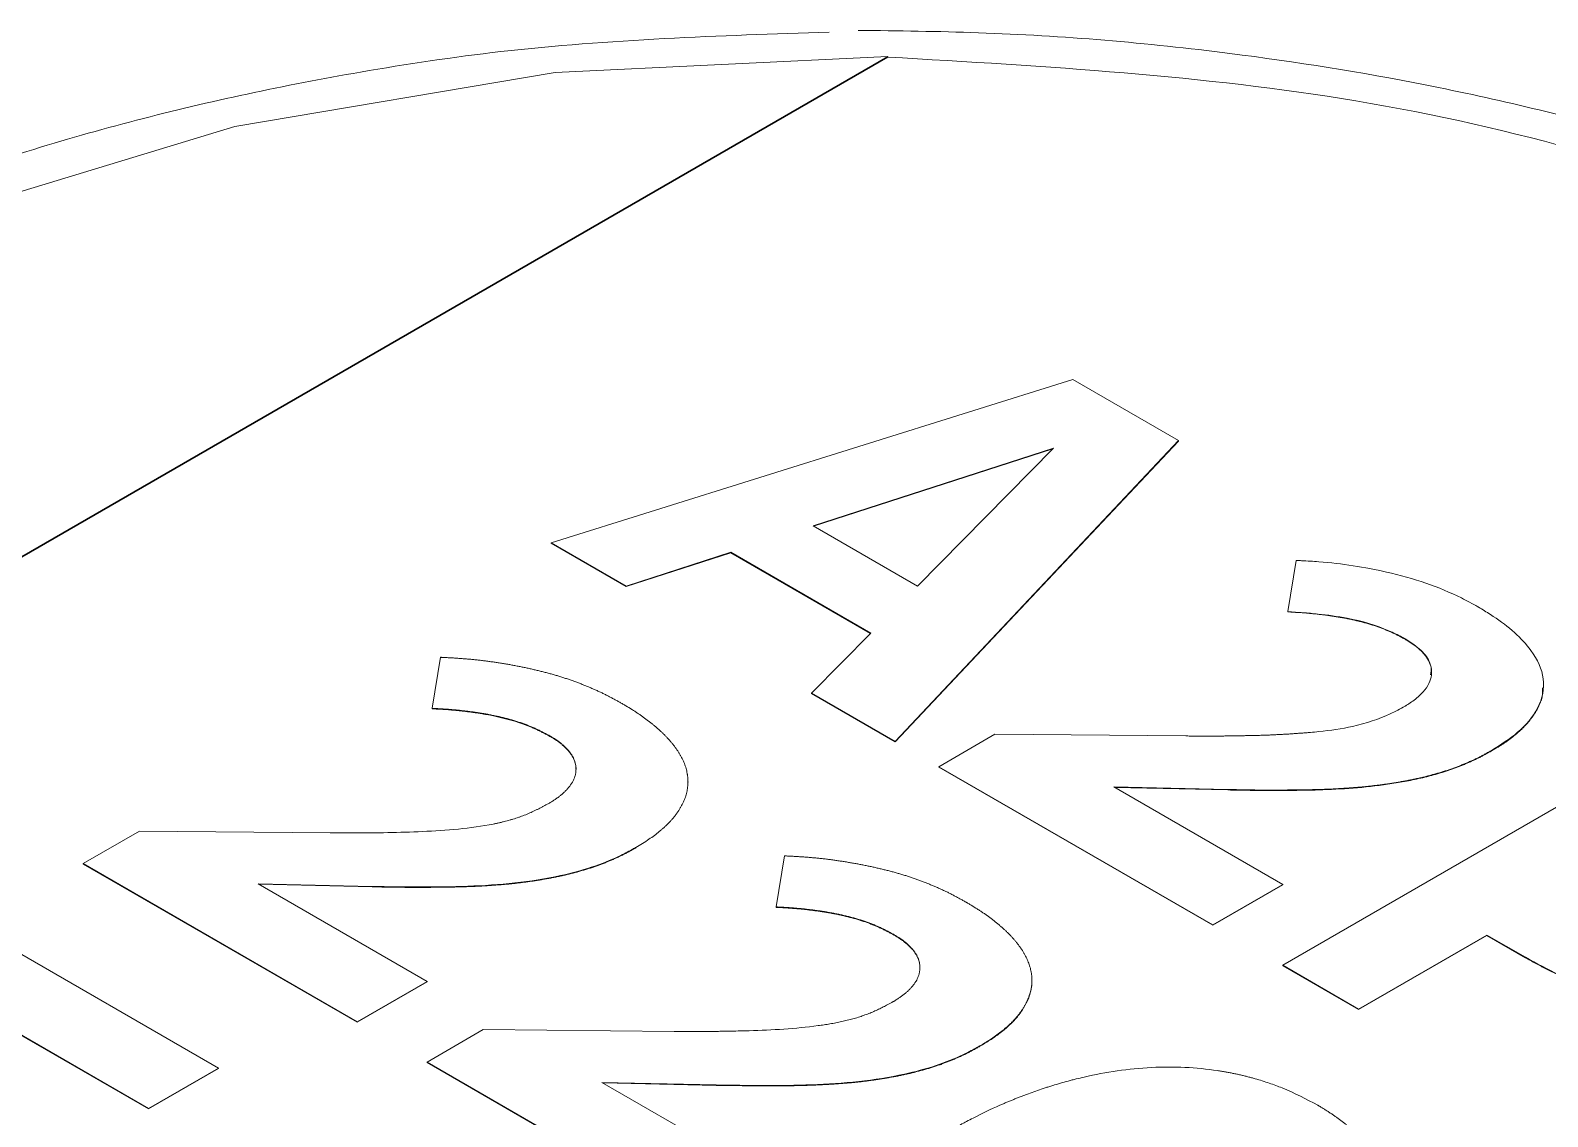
# Model space of a CAD drawing. Header units: millimetres. Extents: x -37 to 256, y 6 to 200.
# Drawn here: x 21.384 to 23.481, y 172.729 to 174.23 of the extents above; entities that cross this region are included whole.
import ezdxf

# ---------------------------------------------------------------- set-up
doc = ezdxf.new("R2010")
doc.units = ezdxf.units.MM

msp = doc.modelspace()

# ---------------------------------------------------------------- linework, layer by layer
at = {"color": 7, "linetype": 'Continuous', "lineweight": 15}
for p, q in [((20.2286, 172.8429), (22.5691, 174.194)), ((22.5691, 174.1934), (20.2286, 172.8423)), ((22.5691, 174.194), (22.5691, 174.1934)), ((22.1041, 173.5221), (22.8248, 173.7477)), ((22.8248, 173.7477), (22.9709, 173.6634)), ((22.7982, 173.6531), (22.466, 173.5457)), ((22.9709, 173.6634), (22.5794, 173.2477)), ((22.9709, 173.6628), (22.5794, 173.2471)), ((22.6101, 173.4625), (22.7982, 173.6531)), ((22.9709, 173.6628), (22.9709, 173.6634)), ((22.4667, 173.5453), (22.7974, 173.6522)), ((22.466, 173.5457), (22.6101, 173.4625)), ((22.2077, 173.4623), (22.1041, 173.5221)), ((22.1041, 173.5215), (22.1041, 173.5221)), ((22.2077, 173.4617), (22.1041, 173.5215)), ((22.3522, 173.5091), (22.2077, 173.4623)), ((22.3522, 173.5084), (22.2077, 173.4617)), ((22.5456, 173.3974), (22.3522, 173.5091)), ((22.3522, 173.5084), (22.3522, 173.5091)), ((22.5453, 173.397), (22.3522, 173.5084)), ((23.1221, 173.4273), (23.1335, 173.4979)), ((22.2077, 173.4617), (22.2077, 173.4623)), ((23.1221, 173.4267), (23.1221, 173.4273)), ((22.4638, 173.3144), (22.5456, 173.3974)), ((23.2853, 173.3883), (23.2853, 173.3889)), ((21.9397, 173.2935), (21.9512, 173.364)), ((22.4638, 173.3138), (22.4638, 173.3144)), ((22.5794, 173.2477), (22.4638, 173.3144)), ((22.5794, 173.2471), (22.4638, 173.3138)), ((21.9397, 173.2929), (21.9397, 173.2935)), ((22.103, 173.2544), (22.103, 173.255)), ((22.6398, 173.2128), (22.7174, 173.2577)), ((22.7174, 173.2577), (22.9811, 173.2553)), ((23.115, 172.9385), (23.6708, 173.2593)), ((22.5794, 173.2477), (22.5794, 173.2471)), ((23.0184, 172.9943), (22.6398, 173.2128)), ((22.6398, 173.2122), (22.6398, 173.2128)), ((23.0184, 172.9937), (22.6398, 173.2122)), ((22.2932, 173.1914), (22.2932, 173.192)), ((23.039, 173.1813), (22.8814, 173.1849)), ((22.8814, 173.1849), (23.115, 173.0501)), ((23.039, 173.1807), (22.8825, 173.1843)), ((23.039, 173.1807), (23.039, 173.1813)), ((21.4574, 173.079), (21.5351, 173.1238)), ((21.5351, 173.1238), (21.7988, 173.1214)), ((22.415, 173.0191), (22.4264, 173.0897)), ((21.836, 172.8604), (21.4574, 173.079)), ((21.4574, 173.0784), (21.4574, 173.079)), ((21.836, 172.8598), (21.4574, 173.0784)), ((21.8567, 173.0475), (21.6991, 173.0511)), ((21.6991, 173.0511), (21.9327, 172.9162)), ((21.8567, 173.0468), (21.7002, 173.0504)), ((21.8567, 173.0468), (21.8567, 173.0475)), ((23.115, 173.0501), (23.0184, 172.9943)), ((23.115, 173.0495), (23.0184, 172.9937)), ((23.115, 173.0495), (23.115, 173.0501)), ((22.415, 173.0185), (22.415, 173.0191)), ((21.3222, 172.9823), (21.6444, 172.7963)), ((23.0184, 172.9943), (23.0184, 172.9937)), ((22.5782, 172.9801), (22.5782, 172.9807)), ((23.3969, 172.9803), (23.2197, 172.878)), ((23.3969, 172.9797), (23.2197, 172.8774)), ((23.4504, 172.9495), (23.3969, 172.9803)), ((23.3969, 172.9797), (23.3969, 172.9803)), ((23.4504, 172.9489), (23.3969, 172.9797)), ((23.4504, 172.9489), (23.4504, 172.9495)), ((23.2197, 172.878), (23.115, 172.9385)), ((23.115, 172.9379), (23.115, 172.9385)), ((23.2197, 172.8774), (23.115, 172.9379)), ((21.9327, 172.9162), (21.836, 172.8604)), ((21.9327, 172.9156), (21.836, 172.8598)), ((21.9327, 172.9156), (21.9327, 172.9162)), ((23.2197, 172.8774), (23.2197, 172.878)), ((21.5478, 172.7405), (21.3222, 172.8707)), ((21.5478, 172.7399), (21.3222, 172.8701)), ((21.836, 172.8604), (21.836, 172.8598)), ((21.9327, 172.8046), (22.0103, 172.8495)), ((22.0103, 172.8495), (22.274, 172.8471)), ((21.6444, 172.7963), (21.5478, 172.7405)), ((21.6444, 172.7957), (21.5478, 172.7399)), ((21.6444, 172.7957), (21.6444, 172.7963)), ((22.3113, 172.5861), (21.9327, 172.8046)), ((21.9327, 172.804), (21.9327, 172.8046)), ((22.3113, 172.5855), (21.9327, 172.804)), ((22.3319, 172.7731), (22.1743, 172.7767)), ((22.1743, 172.7767), (22.4079, 172.6419)), ((22.3319, 172.7725), (22.1754, 172.7761)), ((22.3319, 172.7725), (22.3319, 172.7731)), ((21.5478, 172.7399), (21.5478, 172.7405))]:
    msp.add_line(p, q, dxfattribs=at)
at = {"color": 7, "linetype": 'Continuous', "lineweight": 15, "flags": 128}
msp.add_lwpolyline([(20.2286, 172.8429), (20.2667, 173.1081), (20.3956, 173.3637), (20.6102, 173.5992), (20.9019, 173.8053), (21.2589, 173.9737), (21.667, 174.0976), (22.1096, 174.172), (22.5691, 174.194)], dxfattribs=at)
at = {"color": 7, "linetype": 'Continuous', "lineweight": 15}
for points, knots in [([(22.4884, 174.2279), (22.3361, 174.2229), (22.117, 174.2156), (21.7981, 174.1678), (21.5262, 174.1098), (21.2239, 174.0159), (20.9358, 173.8933), (20.67, 173.7409), (20.4381, 173.5602), (20.2463, 173.352), (20.1104, 173.1159), (20.0376, 172.9231), (20.0394, 172.8114), (20.0398, 172.7892)], [0, 0, 0, 0, 0.123899, 0.178253, 0.267526, 0.358609, 0.45484, 0.553779, 0.654852, 0.757851, 0.863277, 0.972803, 1, 1, 1, 1]), ([(25.0172, 172.6733), (25.0203, 172.7281), (25.0288, 172.8795), (24.9471, 173.1226), (24.789, 173.3832), (24.5625, 173.612), (24.2888, 173.8041), (23.9701, 173.9643), (23.6414, 174.0799), (23.3252, 174.1561), (23.0201, 174.205), (22.7561, 174.2276), (22.5837, 174.2296), (22.5282, 174.2303)], [0, 0, 0, 0, 0.063374, 0.174989, 0.286867, 0.396978, 0.503607, 0.605313, 0.714331, 0.795474, 0.867184, 0.957305, 1, 1, 1, 1]), ([(22.5691, 174.1934), (22.7879, 174.1806), (23.2352, 174.1545), (23.8509, 173.9749), (24.3513, 173.7066), (24.69, 173.3698), (24.8514, 172.9917), (24.8141, 172.5981), (24.5871, 172.2221), (24.2967, 172.0239), (24.1546, 171.927)], [0, 0, 0, 0, 0.1222914, 0.25, 0.3777086, 0.5, 0.6222914, 0.75, 0.8777086, 1, 1, 1, 1]), ([(23.1335, 173.4979), (23.134, 173.4978), (23.1365, 173.4977), (23.147, 173.4972), (23.189, 173.4947), (23.2675, 173.4828), (23.3406, 173.4582), (23.3771, 173.438), (23.3845, 173.4339)], [0, 0, 0, 0, 0.005363, 0.026816, 0.112639, 0.458508, 0.889708, 1, 1, 1, 1]), ([(23.2853, 173.3889), (23.2849, 173.3891), (23.2831, 173.3901), (23.2754, 173.3942), (23.2516, 173.4062), (23.1991, 173.4215), (23.1498, 173.4252), (23.1221, 173.4273)], [0, 0, 0, 0, 0.008342, 0.041711, 0.175298, 0.535402, 1, 1, 1, 1]), ([(23.2853, 173.3883), (23.2849, 173.3885), (23.2831, 173.3895), (23.2798, 173.3912), (23.2754, 173.3936), (23.2709, 173.3959), (23.2663, 173.3981), (23.2615, 173.4002), (23.2567, 173.4022), (23.2517, 173.4042), (23.2467, 173.4061), (23.2415, 173.4078), (23.2371, 173.4092), (23.2327, 173.4106), (23.2282, 173.4118), (23.2227, 173.4133), (23.2172, 173.4146), (23.2116, 173.4159), (23.2069, 173.4169), (23.2022, 173.4178), (23.1975, 173.4187), (23.1917, 173.4197), (23.1859, 173.4206), (23.1801, 173.4215), (23.1743, 173.4223), (23.1684, 173.423), (23.1635, 173.4236), (23.1586, 173.4241), (23.1537, 173.4246), (23.1477, 173.4252), (23.1418, 173.4256), (23.1358, 173.426), (23.1293, 173.4263), (23.1247, 173.4266), (23.1221, 173.4267)], [0, 0, 0, 0, 0.008318, 0.041591, 0.074865, 0.10814, 0.141416, 0.174693, 0.20797, 0.241247, 0.274525, 0.307802, 0.341079, 0.357716, 0.390993, 0.42427, 0.457546, 0.490821, 0.524096, 0.540732, 0.574008, 0.607283, 0.640558, 0.673833, 0.707107, 0.740381, 0.773655, 0.790292, 0.823566, 0.856841, 0.890116, 0.92339, 0.956664, 1, 1, 1, 1]), ([(23.3845, 173.4339), (23.3848, 173.4337), (23.3866, 173.4327), (23.3939, 173.4283), (23.4227, 173.4105), (23.4585, 173.3792), (23.4795, 173.3343), (23.4713, 173.2943), (23.4435, 173.2606), (23.4163, 173.2433), (23.4036, 173.2353)], [0, 0, 0, 0, 0.003852, 0.01926, 0.080905, 0.330073, 0.509747, 0.690289, 0.85521, 1, 1, 1, 1]), ([(23.284, 173.2965), (23.2844, 173.2967), (23.2861, 173.2977), (23.2932, 173.3022), (23.3084, 173.3133), (23.3219, 173.3327), (23.3209, 173.3552), (23.3076, 173.3743), (23.2927, 173.384), (23.2853, 173.3889)], [0, 0, 0, 0, 0.008354, 0.041771, 0.175846, 0.416297, 0.627319, 0.813706, 1, 1, 1, 1]), ([(23.3192, 173.3397), (23.3199, 173.3433), (23.3209, 173.3485), (23.3188, 173.3544), (23.3175, 173.3575), (23.316, 173.3606), (23.3141, 173.3636), (23.3119, 173.3666), (23.3095, 173.3695), (23.3069, 173.3723), (23.3032, 173.3757), (23.3001, 173.3784), (23.2959, 173.3816), (23.2913, 173.3847), (23.2873, 173.3871), (23.2853, 173.3883)], [0, 0, 0, 0, 0.198625, 0.287149, 0.331377, 0.375605, 0.464113, 0.508339, 0.552565, 0.641063, 0.685287, 0.773763, 0.817988, 0.908827, 1, 1, 1, 1]), ([(21.9512, 173.364), (21.9517, 173.364), (21.9542, 173.3639), (21.9577, 173.3637), (21.9626, 173.3634), (21.9666, 173.3632), (21.9716, 173.3629), (21.9756, 173.3626), (21.9795, 173.3623), (21.9835, 173.362), (21.9875, 173.3617), (21.9924, 173.3613), (21.9963, 173.3609), (22.0003, 173.3605), (22.0042, 173.3601), (22.0081, 173.3596), (22.013, 173.359), (22.0169, 173.3585), (22.0218, 173.3578), (22.0257, 173.3573), (22.0295, 173.3567), (22.0334, 173.3561), (22.0373, 173.3555), (22.0421, 173.3547), (22.0459, 173.354), (22.0507, 173.3532), (22.0545, 173.3524), (22.0583, 173.3517), (22.0621, 173.351), (22.0658, 173.3502), (22.0705, 173.3492), (22.0743, 173.3484), (22.0789, 173.3473), (22.0826, 173.3465), (22.0873, 173.3454), (22.0909, 173.3445), (22.0955, 173.3433), (22.0992, 173.3424), (22.1028, 173.3414), (22.1064, 173.3404), (22.11, 173.3393), (22.1144, 173.338), (22.1179, 173.3369), (22.1223, 173.3355), (22.1258, 173.3344), (22.13, 173.3329), (22.1335, 173.3317), (22.1377, 173.3301), (22.141, 173.3289), (22.1452, 173.3273), (22.1485, 173.326), (22.1526, 173.3243), (22.1559, 173.323), (22.1599, 173.3213), (22.1631, 173.3199), (22.1671, 173.3182), (22.1702, 173.3167), (22.1741, 173.3149), (22.1772, 173.3134), (22.1809, 173.3115), (22.1839, 173.31), (22.1876, 173.308), (22.1905, 173.3064), (22.1942, 173.3045), (22.1978, 173.3025), (22.2007, 173.3009), (22.2021, 173.3001)], [0, 0, 0, 0, 0.005347, 0.026736, 0.037431, 0.05882, 0.069515, 0.090904, 0.101599, 0.112294, 0.133684, 0.144378, 0.165768, 0.176463, 0.187158, 0.208547, 0.219242, 0.240632, 0.251327, 0.272716, 0.283411, 0.294106, 0.315495, 0.32619, 0.34758, 0.358274, 0.379664, 0.390359, 0.401053, 0.422443, 0.433138, 0.454527, 0.465222, 0.486612, 0.497306, 0.518696, 0.529391, 0.550781, 0.561475, 0.57217, 0.59356, 0.604255, 0.625645, 0.63634, 0.65773, 0.668425, 0.689815, 0.70051, 0.721899, 0.732594, 0.753984, 0.764678, 0.786068, 0.796763, 0.818153, 0.828848, 0.850238, 0.860932, 0.882323, 0.893018, 0.914407, 0.925102, 0.946492, 0.957186, 0.978593, 1, 1, 1, 1]), ([(23.4739, 173.3217), (23.474, 173.3162), (23.474, 173.3096), (23.4712, 173.3021), (23.4701, 173.2993), (23.4688, 173.2965), (23.4675, 173.2937), (23.4657, 173.2904), (23.4637, 173.2871), (23.4616, 173.2839), (23.4594, 173.2807), (23.457, 173.2775), (23.4544, 173.2744), (23.4517, 173.2713), (23.4488, 173.2682), (23.4457, 173.2652), (23.4426, 173.2623), (23.4393, 173.2594), (23.4359, 173.2566), (23.4324, 173.2537), (23.4288, 173.251), (23.4251, 173.2482), (23.4211, 173.2455), (23.4169, 173.2428), (23.4111, 173.2391), (23.4066, 173.2365), (23.4036, 173.2347)], [0, 0, 0, 0, 0.16437, 0.199477, 0.234584, 0.252135, 0.287241, 0.322346, 0.357452, 0.392557, 0.427662, 0.462768, 0.497874, 0.53298, 0.568087, 0.603193, 0.638298, 0.673402, 0.708506, 0.74361, 0.778714, 0.81382, 0.848925, 0.886663, 0.9244, 1, 1, 1, 1]), ([(22.2021, 173.3001), (22.2025, 173.2999), (22.2042, 173.2988), (22.2087, 173.2961), (22.2143, 173.2928), (22.2197, 173.2894), (22.2236, 173.2868), (22.2275, 173.2841), (22.2326, 173.2806), (22.2374, 173.2769), (22.2422, 173.2732), (22.2457, 173.2704), (22.2491, 173.2675), (22.2524, 173.2646), (22.2556, 173.2617), (22.2587, 173.2587), (22.2617, 173.2557), (22.2646, 173.2527), (22.2674, 173.2496), (22.2701, 173.2465), (22.2727, 173.2434), (22.2751, 173.2402), (22.2774, 173.237), (22.2796, 173.2338), (22.2816, 173.2306), (22.2835, 173.2273), (22.2853, 173.224), (22.2868, 173.2206), (22.2883, 173.2172), (22.2895, 173.2139), (22.2906, 173.2104), (22.2914, 173.207), (22.292, 173.2042), (22.2925, 173.2013), (22.2929, 173.1984), (22.2931, 173.1949), (22.2932, 173.1915), (22.2931, 173.188), (22.2928, 173.1851), (22.2924, 173.1822), (22.292, 173.1794), (22.2912, 173.1759), (22.2902, 173.1725), (22.289, 173.1691), (22.2876, 173.1658), (22.2861, 173.1624), (22.2847, 173.1596), (22.2832, 173.1569), (22.2815, 173.1542), (22.2794, 173.1509), (22.2772, 173.1477), (22.2748, 173.1445), (22.2723, 173.1414), (22.2696, 173.1383), (22.2667, 173.1352), (22.2637, 173.1322), (22.2605, 173.1293), (22.2572, 173.1264), (22.2504, 173.1207), (22.239, 173.112), (22.2274, 173.1051), (22.2213, 173.1014)], [0, 0, 0, 0, 0.003838, 0.019189, 0.049892, 0.065244, 0.080596, 0.095948, 0.1113, 0.142006, 0.157358, 0.17271, 0.188062, 0.203413, 0.218765, 0.234117, 0.249469, 0.264821, 0.280173, 0.295525, 0.310878, 0.32623, 0.341582, 0.356935, 0.372287, 0.38764, 0.402992, 0.418345, 0.433698, 0.449051, 0.464403, 0.479756, 0.495109, 0.502785, 0.518138, 0.533491, 0.548844, 0.564197, 0.57955, 0.587226, 0.602579, 0.617933, 0.633286, 0.648639, 0.663993, 0.679345, 0.694698, 0.702374, 0.717727, 0.733079, 0.748432, 0.763784, 0.779137, 0.79449, 0.809843, 0.825196, 0.840549, 0.855901, 0.871253, 0.932722, 1, 1, 1, 1]), ([(22.9811, 173.2553), (22.9816, 173.2553), (22.9841, 173.2553), (22.9876, 173.2552), (22.9926, 173.2552), (22.9966, 173.2552), (23.0016, 173.2551), (23.0056, 173.2551), (23.0106, 173.2551), (23.0146, 173.2551), (23.0196, 173.2551), (23.0236, 173.2552), (23.0276, 173.2552), (23.0316, 173.2552), (23.0356, 173.2553), (23.0396, 173.2553), (23.0436, 173.2554), (23.0486, 173.2555), (23.0546, 173.2556), (23.0606, 173.2557), (23.0686, 173.2558), (23.0766, 173.256), (23.0846, 173.2562), (23.0906, 173.2564), (23.0966, 173.2566), (23.1025, 173.2569), (23.1085, 173.2572), (23.1145, 173.2575), (23.1205, 173.2578), (23.1264, 173.2582), (23.1324, 173.2586), (23.1383, 173.2591), (23.1443, 173.2595), (23.1492, 173.2599), (23.1562, 173.2605), (23.1769, 173.2625), (23.216, 173.268), (23.2561, 173.2813), (23.2773, 173.2928), (23.284, 173.2965)], [0, 0, 0, 0, 0.004685, 0.023424, 0.032794, 0.051533, 0.060903, 0.079642, 0.089011, 0.107751, 0.11712, 0.13586, 0.145229, 0.154599, 0.173338, 0.182708, 0.192077, 0.210817, 0.229556, 0.248295, 0.267034, 0.304513, 0.323253, 0.341992, 0.360731, 0.379471, 0.39821, 0.41695, 0.435689, 0.454429, 0.473168, 0.491907, 0.510647, 0.529386, 0.538756, 0.576237, 0.726624, 0.913441, 1, 1, 1, 1]), ([(22.103, 173.255), (22.1026, 173.2552), (22.1008, 173.2562), (22.0975, 173.258), (22.093, 173.2603), (22.0885, 173.2626), (22.0839, 173.2648), (22.0792, 173.267), (22.0744, 173.269), (22.0694, 173.271), (22.0643, 173.2728), (22.0592, 173.2746), (22.0548, 173.276), (22.0504, 173.2773), (22.0459, 173.2786), (22.0404, 173.28), (22.0349, 173.2814), (22.0293, 173.2826), (22.0246, 173.2836), (22.0199, 173.2846), (22.0151, 173.2855), (22.0094, 173.2865), (22.0036, 173.2874), (21.9978, 173.2883), (21.9919, 173.289), (21.9861, 173.2898), (21.9812, 173.2903), (21.9763, 173.2909), (21.9713, 173.2914), (21.9654, 173.2919), (21.9594, 173.2924), (21.9535, 173.2927), (21.9469, 173.2931), (21.9423, 173.2933), (21.9397, 173.2935)], [0, 0, 0, 0, 0.008318, 0.041591, 0.074865, 0.10814, 0.141416, 0.174693, 0.20797, 0.241247, 0.274525, 0.307802, 0.341079, 0.357716, 0.390993, 0.42427, 0.457546, 0.490821, 0.524096, 0.540732, 0.574008, 0.607283, 0.640558, 0.673833, 0.707107, 0.740381, 0.773655, 0.790292, 0.823566, 0.856841, 0.890116, 0.92339, 0.956664, 1, 1, 1, 1]), ([(22.103, 173.2544), (22.1026, 173.2546), (22.1008, 173.2556), (22.0975, 173.2574), (22.093, 173.2597), (22.0885, 173.262), (22.0839, 173.2642), (22.0792, 173.2663), (22.0744, 173.2684), (22.0677, 173.271), (22.0489, 173.2777), (22.0282, 173.2826), (22.009, 173.2859), (22.0032, 173.2869), (21.9974, 173.2877), (21.9915, 173.2885), (21.9866, 173.2891), (21.9817, 173.2897), (21.9768, 173.2902), (21.9709, 173.2908), (21.965, 173.2913), (21.959, 173.2918), (21.9531, 173.2922), (21.9466, 173.2925), (21.9422, 173.2927), (21.9397, 173.2929)], [0, 0, 0, 0, 0.008322, 0.041612, 0.074903, 0.108194, 0.141488, 0.174781, 0.208075, 0.241369, 0.307984, 0.576095, 0.609387, 0.642679, 0.67597, 0.709262, 0.742553, 0.759198, 0.792488, 0.82578, 0.859071, 0.892363, 0.925654, 0.958944, 1, 1, 1, 1]), ([(22.1017, 173.1626), (22.102, 173.1628), (22.1037, 173.1639), (22.1068, 173.1658), (22.1107, 173.1684), (22.1145, 173.1711), (22.1181, 173.1739), (22.1214, 173.1768), (22.1244, 173.1798), (22.1272, 173.1829), (22.1297, 173.186), (22.1316, 173.1887), (22.1333, 173.1914), (22.1349, 173.1941), (22.1363, 173.1975), (22.1372, 173.2003), (22.1378, 173.2032), (22.1383, 173.2061), (22.1385, 173.2095), (22.1384, 173.2124), (22.138, 173.2153), (22.1374, 173.2182), (22.1363, 173.2216), (22.1349, 173.225), (22.1334, 173.2277), (22.1317, 173.2304), (22.1298, 173.2331), (22.1272, 173.2362), (22.1243, 173.2393), (22.1211, 173.2422), (22.1178, 173.2451), (22.1142, 173.2479), (22.1093, 173.2512), (22.1055, 173.2535), (22.103, 173.255)], [0, 0, 0, 0, 0.00832, 0.041599, 0.074881, 0.108167, 0.141459, 0.174751, 0.208041, 0.241329, 0.274615, 0.307905, 0.324546, 0.35784, 0.391137, 0.424433, 0.441074, 0.474368, 0.50766, 0.540954, 0.557595, 0.590891, 0.624187, 0.657483, 0.690777, 0.707418, 0.740711, 0.774003, 0.807294, 0.840583, 0.87387, 0.907159, 0.940452, 1, 1, 1, 1]), ([(22.1384, 173.2091), (22.1384, 173.2102), (22.1384, 173.2119), (22.138, 173.2147), (22.1374, 173.2176), (22.1363, 173.221), (22.1349, 173.2243), (22.1334, 173.2271), (22.1317, 173.2298), (22.1298, 173.2325), (22.1272, 173.2356), (22.1243, 173.2387), (22.1211, 173.2416), (22.1178, 173.2445), (22.1142, 173.2473), (22.1093, 173.2506), (22.1055, 173.2529), (22.103, 173.2544)], [0, 0, 0, 0, 0.0641373, 0.0980646, 0.1659445, 0.2338267, 0.3017063, 0.3695832, 0.4035101, 0.4713839, 0.5392565, 0.6071277, 0.6749943, 0.7428569, 0.8107243, 0.8785993, 1, 1, 1, 1]), ([(23.4036, 173.2353), (23.4033, 173.2351), (23.4015, 173.2341), (23.3982, 173.2323), (23.3939, 173.2299), (23.3895, 173.2275), (23.385, 173.2252), (23.3804, 173.223), (23.3757, 173.2209), (23.3709, 173.2188), (23.3661, 173.2167), (23.3612, 173.2147), (23.3571, 173.2131), (23.3529, 173.2115), (23.3486, 173.21), (23.3435, 173.2082), (23.3382, 173.2065), (23.3338, 173.2052), (23.3294, 173.2038), (23.3249, 173.2026), (23.3195, 173.2011), (23.3149, 173.1999), (23.3103, 173.1987), (23.3057, 173.1976), (23.3001, 173.1964), (23.2945, 173.1952), (23.2888, 173.194), (23.2841, 173.1931), (23.2793, 173.1923), (23.2745, 173.1914), (23.2687, 173.1905), (23.2629, 173.1896), (23.2571, 173.1887), (23.2513, 173.1879), (23.2454, 173.1872), (23.2405, 173.1866), (23.2356, 173.186), (23.2307, 173.1855), (23.2248, 173.1849), (23.2189, 173.1844), (23.2129, 173.184), (23.207, 173.1835), (23.201, 173.1831), (23.195, 173.1827), (23.1891, 173.1824), (23.1831, 173.182), (23.1771, 173.1818), (23.1711, 173.1815), (23.1651, 173.1814), (23.1591, 173.1812), (23.1511, 173.181), (23.1431, 173.1809), (23.1351, 173.1808), (23.1291, 173.1808), (23.1232, 173.1807), (23.1172, 173.1806), (23.1092, 173.1805), (23.1012, 173.1805), (23.0932, 173.1805), (23.0872, 173.1806), (23.0812, 173.1806), (23.0752, 173.1807), (23.0692, 173.1808), (23.0642, 173.1809), (23.0602, 173.181), (23.0562, 173.181), (23.0522, 173.1811), (23.0482, 173.1812), (23.0441, 173.1812), (23.0411, 173.1813), (23.039, 173.1813)], [0, 0, 0, 0, 0.003859, 0.019296, 0.034733, 0.050171, 0.06561, 0.081048, 0.096486, 0.111923, 0.12736, 0.142798, 0.158236, 0.165955, 0.181393, 0.196831, 0.21227, 0.227707, 0.235426, 0.250863, 0.266301, 0.281739, 0.289457, 0.304895, 0.320333, 0.33577, 0.351208, 0.366646, 0.374364, 0.389802, 0.405239, 0.420676, 0.436114, 0.451551, 0.466988, 0.482426, 0.490144, 0.505582, 0.52102, 0.536457, 0.551894, 0.567331, 0.582768, 0.598205, 0.613643, 0.62908, 0.644517, 0.659954, 0.675392, 0.690829, 0.706266, 0.73714, 0.752577, 0.768014, 0.783451, 0.798888, 0.814325, 0.8452, 0.860637, 0.876074, 0.891511, 0.906948, 0.922385, 0.937822, 0.94554, 0.953259, 0.968696, 0.976414, 0.984133, 1, 1, 1, 1]), ([(23.4036, 173.2347), (23.4033, 173.2345), (23.4015, 173.2335), (23.3982, 173.2317), (23.3939, 173.2293), (23.3895, 173.2269), (23.385, 173.2246), (23.3804, 173.2224), (23.3757, 173.2203), (23.3709, 173.2182), (23.3661, 173.2161), (23.3612, 173.2141), (23.3571, 173.2125), (23.3529, 173.2109), (23.3486, 173.2093), (23.3435, 173.2076), (23.3382, 173.2059), (23.3338, 173.2045), (23.3294, 173.2032), (23.3249, 173.2019), (23.3195, 173.2005), (23.3149, 173.1993), (23.3103, 173.1981), (23.3001, 173.1957), (23.2832, 173.1922), (23.2368, 173.1846), (23.1945, 173.1815), (23.1584, 173.1806), (23.1524, 173.1804), (23.1444, 173.1803), (23.1364, 173.1802), (23.1284, 173.1801), (23.1224, 173.1801), (23.1164, 173.18), (23.1104, 173.1799), (23.1024, 173.1799), (23.0944, 173.1799), (23.0864, 173.18), (23.0804, 173.18), (23.0744, 173.1801), (23.0684, 173.1802), (23.0634, 173.1803), (23.0594, 173.1804), (23.0564, 173.1804), (23.0524, 173.1805), (23.0484, 173.1805), (23.0436, 173.1806), (23.0408, 173.1807), (23.039, 173.1807)], [0, 0, 0, 0, 0.003861, 0.019305, 0.034748, 0.050193, 0.065638, 0.081082, 0.096527, 0.111971, 0.127415, 0.142859, 0.158304, 0.166026, 0.181471, 0.196916, 0.21236, 0.227805, 0.235527, 0.250971, 0.266415, 0.281859, 0.289581, 0.305026, 0.36685, 0.42865, 0.677256, 0.6927, 0.708143, 0.723587, 0.754474, 0.769918, 0.785362, 0.800805, 0.816249, 0.831693, 0.862581, 0.878024, 0.893468, 0.908912, 0.924355, 0.939799, 0.947521, 0.955242, 0.962964, 0.978408, 0.98613, 1, 1, 1, 1]), ([(21.7988, 173.1214), (21.7993, 173.1214), (21.8018, 173.1214), (21.8123, 173.1213), (21.8543, 173.1211), (21.9272, 173.1224), (21.9943, 173.1275), (22.0284, 173.1345), (22.0319, 173.1353), (22.0355, 173.1361), (22.0404, 173.1373), (22.0459, 173.1388), (22.0527, 173.1408), (22.058, 173.1425), (22.0645, 173.1448), (22.0695, 173.1468), (22.0757, 173.1494), (22.0804, 173.1516), (22.0863, 173.1545), (22.0908, 173.1568), (22.0963, 173.1597), (22.0996, 173.1615), (22.1017, 173.1626)], [0, 0, 0, 0, 0.004683, 0.023416, 0.098347, 0.398258, 0.708655, 0.722927, 0.737198, 0.744334, 0.758605, 0.787155, 0.801427, 0.829981, 0.844253, 0.872804, 0.887076, 0.915624, 0.929896, 0.95844, 0.972711, 1, 1, 1, 1]), ([(22.2213, 173.1014), (22.2209, 173.1012), (22.2191, 173.1002), (22.2116, 173.096), (22.1811, 173.0801), (22.1074, 173.0562), (21.9883, 173.0453), (21.9007, 173.0467), (21.8567, 173.0475)], [0, 0, 0, 0, 0.003869, 0.019344, 0.081288, 0.321934, 0.658994, 1, 1, 1, 1]), ([(22.2213, 173.1008), (22.2209, 173.1006), (22.2191, 173.0996), (22.2159, 173.0978), (22.2116, 173.0954), (22.2071, 173.0931), (22.2026, 173.0908), (22.198, 173.0886), (22.1933, 173.0864), (22.1885, 173.0843), (22.1837, 173.0823), (22.1788, 173.0802), (22.1747, 173.0786), (22.1705, 173.077), (22.1663, 173.0755), (22.1611, 173.0737), (22.1559, 173.072), (22.1515, 173.0707), (22.147, 173.0694), (22.1425, 173.0681), (22.1371, 173.0666), (22.1325, 173.0654), (22.128, 173.0643), (22.1233, 173.0632), (22.1178, 173.0619), (22.1121, 173.0607), (22.1065, 173.0596), (22.1017, 173.0587), (22.0969, 173.0578), (22.0921, 173.057), (22.0864, 173.056), (22.0806, 173.0551), (22.0748, 173.0543), (22.0689, 173.0535), (22.0631, 173.0527), (22.0582, 173.0521), (22.0533, 173.0515), (22.0484, 173.051), (22.0424, 173.0505), (22.0365, 173.0499), (22.0306, 173.0495), (22.0246, 173.0491), (22.0187, 173.0486), (22.0127, 173.0483), (22.0067, 173.0479), (22.0008, 173.0476), (21.9948, 173.0473), (21.9888, 173.0471), (21.9828, 173.0469), (21.9768, 173.0467), (21.9688, 173.0466), (21.9608, 173.0464), (21.9528, 173.0464), (21.9468, 173.0463), (21.9408, 173.0462), (21.9348, 173.0461), (21.9268, 173.0461), (21.9188, 173.046), (21.9108, 173.0461), (21.9048, 173.0461), (21.8988, 173.0462), (21.8928, 173.0462), (21.8868, 173.0463), (21.8818, 173.0464), (21.8778, 173.0465), (21.8738, 173.0466), (21.8698, 173.0466), (21.8658, 173.0467), (21.8618, 173.0468), (21.8587, 173.0468), (21.8567, 173.0468)], [0, 0, 0, 0, 0.0038592, 0.0192962, 0.0347335, 0.0501712, 0.0656095, 0.0810477, 0.0964856, 0.1119231, 0.1273605, 0.1427981, 0.158236, 0.1659546, 0.1813932, 0.1968315, 0.2122695, 0.2277073, 0.2354258, 0.2508634, 0.266301, 0.2817387, 0.2894572, 0.3048949, 0.3203327, 0.3357704, 0.3512082, 0.3666459, 0.3743644, 0.3898018, 0.4052391, 0.4206764, 0.4361137, 0.4515511, 0.4669885, 0.4824259, 0.4901445, 0.505582, 0.5210196, 0.536457, 0.5518942, 0.5673314, 0.5827684, 0.5982055, 0.6136426, 0.6290798, 0.6445171, 0.6599544, 0.6753916, 0.6908288, 0.7062659, 0.7371403, 0.7525773, 0.7680143, 0.7834512, 0.7988882, 0.8143252, 0.8451998, 0.8606369, 0.876074, 0.891511, 0.906948, 0.922385, 0.9378219, 0.9455404, 0.9532589, 0.9686959, 0.9764144, 0.9841329, 1, 1, 1, 1]), ([(22.4264, 173.0897), (22.4269, 173.0896), (22.4294, 173.0895), (22.4329, 173.0893), (22.4379, 173.0891), (22.4418, 173.0888), (22.4468, 173.0885), (22.4508, 173.0883), (22.4548, 173.088), (22.4587, 173.0877), (22.4627, 173.0874), (22.4676, 173.0869), (22.4716, 173.0865), (22.4755, 173.0861), (22.4794, 173.0857), (22.4834, 173.0853), (22.4883, 173.0847), (22.4922, 173.0841), (22.497, 173.0835), (22.5009, 173.0829), (22.5048, 173.0823), (22.5086, 173.0818), (22.5125, 173.0811), (22.5173, 173.0803), (22.5211, 173.0797), (22.5259, 173.0788), (22.5297, 173.0781), (22.5335, 173.0774), (22.5373, 173.0766), (22.5411, 173.0758), (22.5458, 173.0749), (22.5495, 173.074), (22.5542, 173.073), (22.5579, 173.0721), (22.5625, 173.071), (22.5662, 173.0701), (22.5708, 173.069), (22.5744, 173.068), (22.578, 173.067), (22.5816, 173.066), (22.5852, 173.065), (22.5896, 173.0637), (22.5932, 173.0626), (22.5975, 173.0612), (22.601, 173.06), (22.6053, 173.0585), (22.6087, 173.0573), (22.6129, 173.0558), (22.6163, 173.0545), (22.6204, 173.0529), (22.6238, 173.0516), (22.6279, 173.05), (22.6311, 173.0487), (22.6352, 173.047), (22.6384, 173.0456), (22.6423, 173.0438), (22.6455, 173.0424), (22.6493, 173.0405), (22.6524, 173.0391), (22.6562, 173.0372), (22.6592, 173.0356), (22.6628, 173.0337), (22.6658, 173.0321), (22.6694, 173.0301), (22.673, 173.0281), (22.6759, 173.0265), (22.6774, 173.0257)], [0, 0, 0, 0, 0.005347, 0.026736, 0.037431, 0.05882, 0.069515, 0.090904, 0.101599, 0.112294, 0.133684, 0.144378, 0.165768, 0.176463, 0.187158, 0.208547, 0.219242, 0.240632, 0.251327, 0.272716, 0.283411, 0.294106, 0.315495, 0.32619, 0.34758, 0.358274, 0.379664, 0.390359, 0.401053, 0.422443, 0.433138, 0.454527, 0.465222, 0.486612, 0.497306, 0.518696, 0.529391, 0.550781, 0.561475, 0.57217, 0.59356, 0.604255, 0.625645, 0.63634, 0.65773, 0.668425, 0.689815, 0.70051, 0.721899, 0.732594, 0.753984, 0.764678, 0.786068, 0.796763, 0.818153, 0.828848, 0.850238, 0.860932, 0.882323, 0.893018, 0.914407, 0.925102, 0.946492, 0.957186, 0.978593, 1, 1, 1, 1]), ([(22.6774, 173.0257), (22.6777, 173.0255), (22.6795, 173.0245), (22.684, 173.0218), (22.6895, 173.0184), (22.6949, 173.015), (22.6989, 173.0124), (22.7027, 173.0098), (22.7078, 173.0062), (22.7127, 173.0026), (22.7174, 172.9988), (22.7209, 172.996), (22.7243, 172.9932), (22.7276, 172.9903), (22.7308, 172.9873), (22.7339, 172.9844), (22.737, 172.9814), (22.7399, 172.9784), (22.7427, 172.9753), (22.7453, 172.9722), (22.7479, 172.9691), (22.7503, 172.9659), (22.7527, 172.9627), (22.7548, 172.9595), (22.7569, 172.9562), (22.7588, 172.9529), (22.7605, 172.9496), (22.7621, 172.9463), (22.7635, 172.9429), (22.7647, 172.9395), (22.7658, 172.9361), (22.7667, 172.9327), (22.7673, 172.9298), (22.7678, 172.9269), (22.7681, 172.9241), (22.7684, 172.9206), (22.7684, 172.9171), (22.7683, 172.9137), (22.768, 172.9108), (22.7677, 172.9079), (22.7672, 172.905), (22.7664, 172.9016), (22.7654, 172.8982), (22.7642, 172.8948), (22.7629, 172.8914), (22.7613, 172.8881), (22.7599, 172.8853), (22.7584, 172.8825), (22.7568, 172.8798), (22.7547, 172.8766), (22.7524, 172.8733), (22.7501, 172.8702), (22.7475, 172.867), (22.7448, 172.8639), (22.7419, 172.8609), (22.7389, 172.8579), (22.7357, 172.855), (22.7324, 172.8521), (22.7291, 172.8492), (22.7221, 172.8436), (22.7115, 172.836), (22.7012, 172.8299), (22.6965, 172.8271)], [0, 0, 0, 0, 0.003838, 0.019189, 0.049892, 0.065244, 0.080596, 0.095948, 0.111299, 0.142006, 0.157357, 0.172709, 0.188061, 0.203413, 0.218764, 0.234116, 0.249468, 0.26482, 0.280172, 0.295524, 0.310876, 0.326228, 0.341581, 0.356933, 0.372285, 0.387638, 0.40299, 0.418343, 0.433696, 0.449049, 0.464401, 0.479754, 0.495107, 0.502783, 0.518136, 0.533489, 0.548842, 0.564195, 0.579548, 0.587224, 0.602577, 0.61793, 0.633283, 0.648637, 0.66399, 0.679343, 0.694695, 0.702371, 0.717723, 0.733076, 0.748428, 0.763781, 0.779134, 0.794487, 0.80984, 0.825193, 0.840545, 0.855897, 0.871249, 0.886601, 0.948083, 1, 1, 1, 1]), ([(22.5782, 172.9807), (22.5778, 172.9809), (22.576, 172.9819), (22.5727, 172.9836), (22.5683, 172.986), (22.5638, 172.9883), (22.5592, 172.9905), (22.5544, 172.9926), (22.5496, 172.9947), (22.5446, 172.9966), (22.5396, 172.9985), (22.5344, 173.0002), (22.53, 173.0016), (22.5256, 173.003), (22.5211, 173.0042), (22.5156, 173.0057), (22.5101, 173.007), (22.5045, 173.0083), (22.4998, 173.0093), (22.4951, 173.0102), (22.4904, 173.0111), (22.4846, 173.0121), (22.4788, 173.0131), (22.473, 173.0139), (22.4672, 173.0147), (22.4613, 173.0154), (22.4564, 173.016), (22.4515, 173.0165), (22.4466, 173.017), (22.4406, 173.0176), (22.4347, 173.018), (22.4287, 173.0184), (22.4221, 173.0188), (22.4176, 173.019), (22.415, 173.0191)], [0, 0, 0, 0, 0.008318, 0.041591, 0.074865, 0.10814, 0.141416, 0.174693, 0.20797, 0.241247, 0.274525, 0.307802, 0.341079, 0.357716, 0.390993, 0.42427, 0.457546, 0.490821, 0.524096, 0.540732, 0.574008, 0.607283, 0.640558, 0.673833, 0.707107, 0.740381, 0.773655, 0.790292, 0.823566, 0.856841, 0.890116, 0.92339, 0.956664, 1, 1, 1, 1]), ([(22.5782, 172.9801), (22.5778, 172.9803), (22.576, 172.9813), (22.5727, 172.983), (22.5683, 172.9854), (22.5638, 172.9876), (22.5592, 172.9899), (22.5544, 172.992), (22.5496, 172.994), (22.5446, 172.996), (22.5396, 172.9979), (22.5344, 172.9996), (22.53, 173.001), (22.5256, 173.0024), (22.5211, 173.0036), (22.5156, 173.0051), (22.5101, 173.0064), (22.5045, 173.0077), (22.4998, 173.0087), (22.4951, 173.0096), (22.4904, 173.0105), (22.4846, 173.0115), (22.4788, 173.0124), (22.473, 173.0133), (22.4672, 173.0141), (22.4613, 173.0148), (22.4564, 173.0154), (22.4515, 173.0159), (22.4466, 173.0164), (22.4406, 173.0169), (22.4347, 173.0174), (22.4287, 173.0178), (22.4221, 173.0181), (22.4176, 173.0184), (22.415, 173.0185)], [0, 0, 0, 0, 0.008318, 0.041591, 0.074865, 0.10814, 0.141416, 0.174693, 0.20797, 0.241247, 0.274525, 0.307802, 0.341079, 0.357716, 0.390993, 0.42427, 0.457546, 0.490821, 0.524096, 0.540732, 0.574008, 0.607283, 0.640558, 0.673833, 0.707107, 0.740381, 0.773655, 0.790292, 0.823566, 0.856841, 0.890116, 0.92339, 0.956664, 1, 1, 1, 1]), ([(22.5769, 172.8883), (22.5773, 172.8885), (22.579, 172.8895), (22.582, 172.8915), (22.586, 172.8941), (22.5898, 172.8967), (22.5933, 172.8995), (22.5966, 172.9024), (22.5996, 172.9054), (22.6024, 172.9085), (22.6049, 172.9116), (22.6069, 172.9143), (22.6086, 172.917), (22.6101, 172.9198), (22.6115, 172.9231), (22.6124, 172.926), (22.6131, 172.9289), (22.6135, 172.9317), (22.6137, 172.9352), (22.6136, 172.9381), (22.6132, 172.941), (22.6127, 172.9438), (22.6116, 172.9472), (22.6101, 172.9506), (22.6086, 172.9534), (22.6069, 172.9561), (22.605, 172.9588), (22.6024, 172.9619), (22.5995, 172.9649), (22.5964, 172.9679), (22.593, 172.9707), (22.5894, 172.9735), (22.5846, 172.9769), (22.5807, 172.9792), (22.5782, 172.9807)], [0, 0, 0, 0, 0.0083198, 0.0415994, 0.0748812, 0.1081672, 0.1414592, 0.1747511, 0.2080408, 0.2413286, 0.2746154, 0.3079045, 0.3245457, 0.3578397, 0.391137, 0.4244329, 0.4410744, 0.4743679, 0.5076604, 0.5409538, 0.5575954, 0.5908909, 0.6241875, 0.6574828, 0.6907769, 0.7074182, 0.7407107, 0.7740026, 0.8072938, 0.8405828, 0.8738698, 0.9071592, 0.9404523, 1, 1, 1, 1]), ([(22.6137, 172.9348), (22.6136, 172.9359), (22.6136, 172.9375), (22.6132, 172.9404), (22.6127, 172.9432), (22.6116, 172.9466), (22.6101, 172.95), (22.6086, 172.9528), (22.6069, 172.9555), (22.605, 172.9581), (22.6024, 172.9613), (22.5995, 172.9643), (22.5964, 172.9673), (22.593, 172.9701), (22.5894, 172.9729), (22.5846, 172.9763), (22.5807, 172.9786), (22.5782, 172.9801)], [0, 0, 0, 0, 0.0641373, 0.0980646, 0.1659445, 0.2338267, 0.3017063, 0.3695832, 0.4035101, 0.4713839, 0.5392565, 0.6071277, 0.6749943, 0.7428569, 0.8107243, 0.8785993, 1, 1, 1, 1]), ([(23.8799, 172.9336), (23.8795, 172.9334), (23.8777, 172.9324), (23.8701, 172.9282), (23.8389, 172.9116), (23.7748, 172.8894), (23.6808, 172.8803), (23.5839, 172.8925), (23.5082, 172.9181), (23.4657, 172.9412), (23.4504, 172.9495)], [0, 0, 0, 0, 0.003095, 0.015473, 0.065001, 0.265852, 0.467886, 0.638557, 0.870485, 1, 1, 1, 1]), ([(23.8799, 172.933), (23.8795, 172.9328), (23.8777, 172.9318), (23.8752, 172.9304), (23.8723, 172.9288), (23.8701, 172.9276), (23.8671, 172.9261), (23.8642, 172.9245), (23.8612, 172.923), (23.8582, 172.9215), (23.8544, 172.9196), (23.8497, 172.9174), (23.8433, 172.9146), (23.8368, 172.9119), (23.8302, 172.9093), (23.8252, 172.9074), (23.8201, 172.9056), (23.8133, 172.9032), (23.8063, 172.901), (23.7992, 172.8988), (23.7938, 172.8973), (23.7883, 172.8959), (23.7828, 172.8945), (23.7754, 172.8928), (23.7623, 172.8899), (23.7248, 172.8835), (23.6855, 172.882), (23.6537, 172.8842), (23.6455, 172.8849), (23.6389, 172.8856), (23.6308, 172.8866), (23.6243, 172.8875), (23.6162, 172.8887), (23.6098, 172.8898), (23.6019, 172.8913), (23.5964, 172.8924), (23.5909, 172.8935), (23.587, 172.8944), (23.5832, 172.8953), (23.5793, 172.8962), (23.5763, 172.897), (23.5725, 172.898), (23.5695, 172.8988), (23.5657, 172.8998), (23.562, 172.9009), (23.5582, 172.902), (23.5545, 172.9031), (23.5508, 172.9042), (23.5472, 172.9053), (23.5436, 172.9065), (23.5407, 172.9075), (23.5371, 172.9087), (23.5336, 172.91), (23.5293, 172.9115), (23.5259, 172.9128), (23.5224, 172.9142), (23.519, 172.9155), (23.5149, 172.9172), (23.5115, 172.9186), (23.5081, 172.92), (23.5048, 172.9215), (23.5008, 172.9232), (23.4968, 172.9249), (23.4936, 172.9264), (23.4903, 172.9279), (23.4871, 172.9294), (23.4832, 172.9313), (23.4794, 172.9332), (23.4757, 172.9351), (23.472, 172.937), (23.4683, 172.939), (23.4647, 172.9409), (23.461, 172.9429), (23.458, 172.9446), (23.4545, 172.9466), (23.4522, 172.9479), (23.4504, 172.9489)], [0, 0, 0, 0, 0.003084, 0.015422, 0.021591, 0.02776, 0.033929, 0.046268, 0.052437, 0.058606, 0.070944, 0.083283, 0.095622, 0.120302, 0.132641, 0.144979, 0.157318, 0.169656, 0.194338, 0.206677, 0.219015, 0.231354, 0.243693, 0.256031, 0.280713, 0.33012, 0.496908, 0.517464, 0.527741, 0.548297, 0.558574, 0.57913, 0.589406, 0.609961, 0.620238, 0.640793, 0.645931, 0.656208, 0.666485, 0.671623, 0.681899, 0.687037, 0.697314, 0.702452, 0.712728, 0.723005, 0.728143, 0.738419, 0.748696, 0.753834, 0.76411, 0.769249, 0.779525, 0.789802, 0.800078, 0.805216, 0.815493, 0.825769, 0.836045, 0.841183, 0.85146, 0.861736, 0.872012, 0.882289, 0.887427, 0.897703, 0.90798, 0.918256, 0.928532, 0.938809, 0.949085, 0.959361, 0.969638, 0.979914, 0.985052, 1, 1, 1, 1]), ([(22.7683, 172.9207), (22.7683, 172.9198), (22.7685, 172.9166), (22.768, 172.904), (22.7638, 172.8913), (22.7574, 172.8803), (22.7554, 172.877), (22.7525, 172.8727), (22.7436, 172.861), (22.7308, 172.8495), (22.7178, 172.8399), (22.7125, 172.8363), (22.708, 172.8335), (22.7023, 172.83), (22.6988, 172.8279), (22.6965, 172.8265)], [0, 0, 0, 0, 0.026254, 0.091704, 0.355628, 0.38834, 0.421053, 0.453765, 0.519209, 0.78253, 0.836713, 0.8638, 0.917981, 0.945067, 1, 1, 1, 1]), ([(22.274, 172.8471), (22.2745, 172.8471), (22.277, 172.847), (22.2805, 172.847), (22.2855, 172.847), (22.2895, 172.847), (22.2945, 172.8469), (22.2985, 172.8469), (22.3035, 172.8469), (22.3075, 172.8469), (22.3125, 172.8469), (22.3165, 172.847), (22.3205, 172.847), (22.3245, 172.847), (22.3285, 172.8471), (22.3325, 172.8471), (22.3365, 172.8472), (22.3415, 172.8473), (22.3475, 172.8474), (22.3595, 172.8476), (22.4015, 172.8485), (22.4431, 172.8509), (22.4771, 172.8556), (22.4812, 172.8562), (22.4853, 172.8568), (22.4894, 172.8575), (22.4934, 172.8582), (22.4975, 172.8589), (22.5015, 172.8597), (22.5055, 172.8606), (22.5107, 172.8618), (22.5159, 172.863), (22.5223, 172.8647), (22.5286, 172.8666), (22.5347, 172.8687), (22.5407, 172.8709), (22.5453, 172.8727), (22.551, 172.8751), (22.5554, 172.8772), (22.5609, 172.8798), (22.5651, 172.882), (22.5708, 172.885), (22.5744, 172.8869), (22.5769, 172.8883)], [0, 0, 0, 0, 0.004681, 0.023405, 0.032767, 0.051491, 0.060854, 0.079578, 0.08894, 0.107664, 0.117026, 0.135751, 0.145113, 0.154475, 0.173199, 0.182561, 0.191923, 0.210647, 0.229371, 0.248096, 0.322995, 0.62341, 0.636635, 0.649861, 0.663086, 0.676312, 0.689537, 0.702763, 0.715989, 0.729215, 0.742441, 0.768896, 0.782122, 0.808582, 0.835042, 0.848269, 0.874726, 0.887952, 0.914408, 0.927634, 0.954087, 0.967312, 1, 1, 1, 1]), ([(24.1546, 171.927), (23.9867, 171.845), (23.6434, 171.6773), (22.9921, 171.5463), (22.3102, 171.5247), (21.6552, 171.6179), (21.0718, 171.8134), (20.607, 172.1023), (20.296, 172.4577), (20.2507, 172.716), (20.2286, 172.8423)], [0, 0, 0, 0, 0.122291, 0.25, 0.377709, 0.5, 0.622291, 0.75, 0.877709, 1, 1, 1, 1]), ([(22.6965, 172.8271), (22.6961, 172.8269), (22.6944, 172.8259), (22.6868, 172.8216), (22.6563, 172.8057), (22.5827, 172.7819), (22.4635, 172.771), (22.3759, 172.7724), (22.3319, 172.7731)], [0, 0, 0, 0, 0.003869, 0.019344, 0.081288, 0.321934, 0.658994, 1, 1, 1, 1]), ([(22.6965, 172.8265), (22.6961, 172.8263), (22.6944, 172.8253), (22.6911, 172.8235), (22.6868, 172.8211), (22.6824, 172.8187), (22.6779, 172.8164), (22.6733, 172.8142), (22.6685, 172.8121), (22.6638, 172.81), (22.659, 172.8079), (22.6541, 172.8059), (22.6499, 172.8043), (22.6458, 172.8027), (22.6415, 172.8011), (22.6364, 172.7994), (22.6311, 172.7977), (22.6267, 172.7963), (22.6223, 172.795), (22.6178, 172.7937), (22.6123, 172.7923), (22.6078, 172.7911), (22.6032, 172.7899), (22.5986, 172.7888), (22.593, 172.7875), (22.5874, 172.7863), (22.5817, 172.7852), (22.5769, 172.7843), (22.5722, 172.7835), (22.5674, 172.7826), (22.5616, 172.7817), (22.5558, 172.7808), (22.55, 172.7799), (22.5442, 172.7791), (22.5383, 172.7783), (22.5334, 172.7777), (22.5285, 172.7772), (22.5236, 172.7767), (22.5177, 172.7761), (22.5117, 172.7756), (22.5058, 172.7751), (22.4998, 172.7747), (22.4939, 172.7743), (22.4859, 172.7738), (22.464, 172.7725), (22.412, 172.7715), (22.3639, 172.7721), (22.3319, 172.7725)], [0, 0, 0, 0, 0.00386, 0.019298, 0.034736, 0.050175, 0.065614, 0.081054, 0.096493, 0.111931, 0.12737, 0.142808, 0.158247, 0.165967, 0.181406, 0.196846, 0.212285, 0.227724, 0.235443, 0.250881, 0.26632, 0.281759, 0.289478, 0.304917, 0.320356, 0.335795, 0.351233, 0.366672, 0.374391, 0.38983, 0.405268, 0.420707, 0.436145, 0.451584, 0.467022, 0.482461, 0.49018, 0.505618, 0.521057, 0.536496, 0.551934, 0.567372, 0.58281, 0.598248, 0.629126, 0.752739, 1, 1, 1, 1]), ([(22.6511, 172.7079), (22.6514, 172.7081), (22.6532, 172.7091), (22.6608, 172.7133), (22.6695, 172.7181), (22.6797, 172.7235), (22.696, 172.7321), (22.713, 172.7402), (22.729, 172.7472), (22.7338, 172.7492), (22.7387, 172.7512), (22.7436, 172.7532), (22.7485, 172.7552), (22.7527, 172.7568), (22.7568, 172.7584), (22.766, 172.7619), (22.7762, 172.7656), (22.7866, 172.769), (22.791, 172.7704), (22.7954, 172.7718), (22.8051, 172.7748), (22.815, 172.7776), (22.825, 172.7802), (22.8314, 172.7818), (22.8518, 172.7867), (22.8861, 172.7933), (22.948, 172.7995), (22.9965, 172.7973), (23.0286, 172.7923), (23.0322, 172.7917), (23.0366, 172.791), (23.0401, 172.7903), (23.0445, 172.7895), (23.048, 172.7888), (23.0523, 172.7879), (23.0558, 172.7871), (23.0601, 172.7861), (23.0635, 172.7853), (23.0677, 172.7842), (23.0719, 172.7831), (23.0819, 172.7803), (23.0962, 172.7758), (23.1265, 172.7647), (23.1476, 172.7535), (23.1634, 172.7451)], [0, 0, 0, 0, 0.002571, 0.012857, 0.054, 0.064286, 0.084857, 0.167201, 0.177487, 0.187773, 0.198059, 0.208344, 0.21863, 0.228916, 0.234058, 0.244344, 0.285496, 0.295782, 0.306068, 0.311211, 0.321496, 0.362655, 0.367798, 0.378084, 0.398657, 0.481092, 0.563642, 0.720492, 0.725245, 0.734751, 0.739504, 0.74901, 0.753763, 0.763269, 0.768022, 0.777529, 0.782282, 0.791788, 0.796541, 0.806047, 0.815553, 0.853606, 0.889864, 1, 1, 1, 1]), ([(23.1634, 172.7451), (23.1638, 172.7449), (23.1655, 172.7439), (23.1679, 172.7424), (23.1707, 172.7407), (23.1734, 172.739), (23.1761, 172.7373), (23.1788, 172.7356), (23.1814, 172.7339), (23.1841, 172.7322), (23.1866, 172.7304), (23.1892, 172.7286), (23.1917, 172.7268), (23.1941, 172.725), (23.1959, 172.7236), (23.1983, 172.7217), (23.2006, 172.7199), (23.2029, 172.718), (23.2051, 172.716), (23.2073, 172.7141), (23.2095, 172.7122), (23.211, 172.7107), (23.2131, 172.7087), (23.2151, 172.7067), (23.2171, 172.7047), (23.2191, 172.7027), (23.2214, 172.7002), (23.2242, 172.6971), (23.2276, 172.6929), (23.2309, 172.6887), (23.2339, 172.6844), (23.236, 172.6812), (23.2386, 172.6768), (23.241, 172.6724), (23.243, 172.6679), (23.2445, 172.6645), (23.2461, 172.66), (23.2475, 172.6555), (23.2485, 172.6509), (23.2491, 172.6474), (23.2496, 172.6428), (23.2499, 172.6388), (23.2499, 172.6353), (23.2499, 172.6336), (23.2498, 172.6313), (23.2497, 172.629), (23.2495, 172.6267), (23.2493, 172.6249), (23.2491, 172.6226), (23.2487, 172.6203), (23.2483, 172.618), (23.2478, 172.6158), (23.2473, 172.6135), (23.2467, 172.6112), (23.246, 172.6089), (23.2453, 172.6066), (23.2446, 172.6044), (23.2438, 172.6021), (23.2429, 172.5998), (23.2417, 172.597), (23.2408, 172.5948), (23.2397, 172.5926), (23.2386, 172.5903), (23.2375, 172.5881), (23.236, 172.5854), (23.2348, 172.5832), (23.2332, 172.5804), (23.2318, 172.5783), (23.2301, 172.5756), (23.2287, 172.5734), (23.2268, 172.5707), (23.2253, 172.5686), (23.2233, 172.5659), (23.2217, 172.5638), (23.2197, 172.5612), (23.218, 172.5591), (23.2159, 172.5565), (23.2137, 172.5539), (23.2115, 172.5513), (23.2092, 172.5487), (23.2074, 172.5467), (23.205, 172.5441), (23.2026, 172.5416), (23.1996, 172.5386), (23.1971, 172.5361), (23.1946, 172.5336), (23.192, 172.5311), (23.1893, 172.5287), (23.1866, 172.5263), (23.1839, 172.5238), (23.1806, 172.521), (23.1772, 172.5181), (23.1743, 172.5157), (23.1714, 172.5134), (23.1685, 172.511), (23.165, 172.5082), (23.1613, 172.5055), (23.1577, 172.5027), (23.154, 172.5), (23.1502, 172.4973), (23.1464, 172.4946), (23.1426, 172.492), (23.1387, 172.4893), (23.1348, 172.4867), (23.1308, 172.4841), (23.1268, 172.4815), (23.1228, 172.4789), (23.1187, 172.4764), (23.1146, 172.4739), (23.1105, 172.4713), (23.1064, 172.4688), (23.1022, 172.4663), (23.0971, 172.4633), (23.0934, 172.4611), (23.0911, 172.4597)], [0, 0, 0, 0, 0.002647, 0.013237, 0.018532, 0.023826, 0.034416, 0.039711, 0.045006, 0.055596, 0.06089, 0.066185, 0.076775, 0.08207, 0.087365, 0.09266, 0.10325, 0.108545, 0.113839, 0.124429, 0.129724, 0.135019, 0.140314, 0.150904, 0.156199, 0.161494, 0.172084, 0.182674, 0.193264, 0.214448, 0.225038, 0.235629, 0.246219, 0.267404, 0.277994, 0.288585, 0.299175, 0.320363, 0.330953, 0.341544, 0.352134, 0.373319, 0.378614, 0.383909, 0.389204, 0.399794, 0.405089, 0.410383, 0.415678, 0.426268, 0.431563, 0.436858, 0.447448, 0.452743, 0.458038, 0.468628, 0.473923, 0.479218, 0.489808, 0.495102, 0.505692, 0.510987, 0.516282, 0.526872, 0.532167, 0.542757, 0.548052, 0.558642, 0.563936, 0.574526, 0.579821, 0.590411, 0.595706, 0.606295, 0.61159, 0.62218, 0.627475, 0.638064, 0.648654, 0.653949, 0.664539, 0.669833, 0.680423, 0.691013, 0.701603, 0.706897, 0.717487, 0.728077, 0.733371, 0.743961, 0.754551, 0.76514, 0.77573, 0.781025, 0.791614, 0.802204, 0.812794, 0.823383, 0.833973, 0.844563, 0.855152, 0.865742, 0.876332, 0.886921, 0.897511, 0.9081, 0.91869, 0.929279, 0.939869, 0.950459, 0.961048, 0.971638, 0.982227, 1, 1, 1, 1])]:
    msp.add_open_spline(points, degree=3, knots=knots, dxfattribs=at)

doc.saveas('drawing.dxf')
